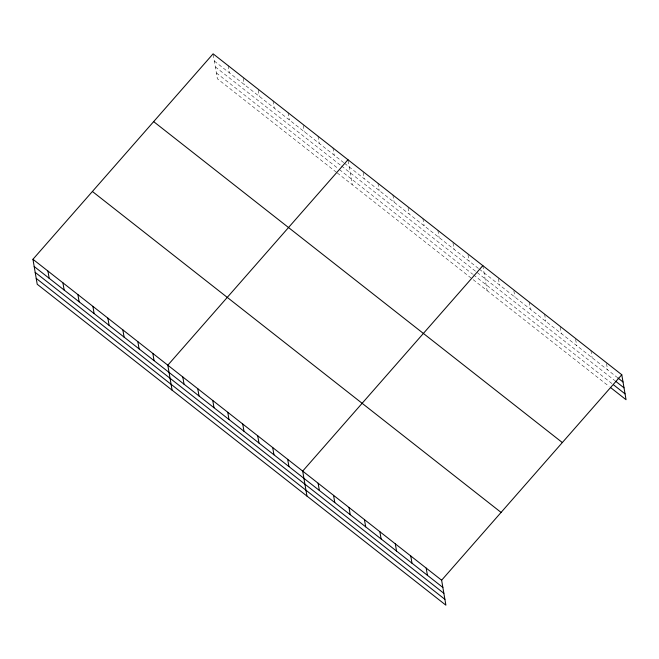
<?xml version="1.0" encoding="UTF-8"?>
<svg xmlns="http://www.w3.org/2000/svg" width="659" height="659" viewBox="0 0 659 659"><rect width="100%" height="100%" fill="white"/><g stroke="black" fill="none" stroke-linecap="round" stroke-linejoin="round"><path stroke-width="0.49" stroke-dasharray="3.29 2.47" d="M214.34 61.056L343.685 162.625M344.476 163.243L478.549 268.534M479.34 269.152L616.84 377.137M215.336 66.905L340.744 165.376M341.527 166.002L476.391 271.903M477.182 272.521L614.756 380.556M216.374 72.935L338.619 168.926M339.401 169.552L472.692 274.218M473.483 274.836L611.923 383.554M336.461 172.304L217.371 78.783L213.104 53.824M337.251 172.922L609.064 386.38M606.502 363.529L607.582 369.856M590.909 350.506L592.144 357.738M575.62 339.286L576.699 345.613M560.183 327.161L561.262 333.487M544.589 314.129L545.825 321.361M529.152 302.011L530.388 309.236M513.863 290.792L514.943 297.118M498.426 278.666L499.506 284.993M482.833 265.635L487.1 290.594M468.005 254.769L469.084 261.096M453.013 243.006L454.1 249.333M437.881 230.337L439.116 237.561M422.897 218.566L424.132 225.798M408.061 207.7L409.14 214.027M392.921 195.031L394.156 202.264M377.937 183.268L379.172 190.492M363.109 172.403L364.188 178.729M348.125 160.631L352.236 184.693M332.984 147.962L334.22 155.195M318 136.199L319.236 143.423M303.165 125.334L304.252 131.66M288.032 112.656L289.268 119.889M273.04 100.893L274.276 108.125M258.213 90.028L259.292 96.354M243.229 78.264L244.308 84.591M228.088 65.587L229.324 72.82"/><path stroke-width="0.99" d="M32.95 259.284L441.629 580.217L445.896 605.176L37.217 284.251L32.95 259.284L213.104 53.824L621.783 374.749L626.05 399.716L610.613 387.591M347.968 159.733L167.814 365.193L172.081 390.153M482.833 265.635L302.679 471.103L306.946 496.062M441.629 580.217L621.783 374.749M617.615 377.739L623.019 381.981M615.531 381.166L624.015 387.838M613.471 384.774L625.053 393.86M153.654 121.627L562.333 442.551M92.4 191.481L501.079 512.414M34.186 266.516L442.864 587.449M35.182 272.365L443.861 593.298M36.22 278.395L444.899 599.328M426.192 568.091L427.427 575.323M410.755 555.965L411.99 563.198M395.309 543.848L396.545 551.072M379.872 531.722L381.108 538.947M364.435 519.597L365.671 526.829M348.998 507.471L350.234 514.704M333.553 495.346L334.788 502.578M318.116 483.22L319.351 490.453M287.695 459.331L288.93 466.564M272.711 447.568L273.946 454.792M257.727 435.797L258.962 443.029M242.734 424.034L243.978 431.258M227.75 412.262L228.986 419.495M212.766 400.499L214.002 407.723M197.782 388.728L199.018 395.96M182.798 376.964L184.034 384.189M152.83 353.422L154.066 360.654M137.846 341.659L139.082 348.891M122.862 329.887L124.098 337.12M107.878 318.124L109.114 325.357M92.886 306.353L94.122 313.585M77.902 294.589L79.138 301.822M62.918 282.818L64.154 290.051M47.934 271.055L49.17 278.287"/></g></svg>
